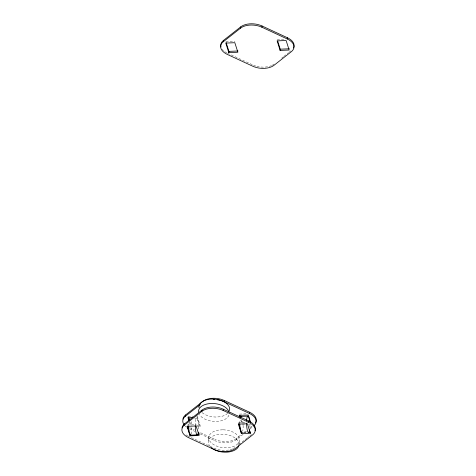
<?xml version="1.0" encoding="UTF-8"?>
<svg xmlns="http://www.w3.org/2000/svg" width="476" height="476" viewBox="0 0 476 476"><rect width="100%" height="100%" fill="white"/><g stroke="black" fill="none" stroke-linecap="round" stroke-linejoin="round"><path stroke-width="0.36" stroke-dasharray="2.38 1.78" d="M188.591 437.664L188.716 436.415L214.099 448.184A15.405 8.901 5.8 0 0 232.764 448.826M197.106 415.941L196.981 417.19L200.021 426.722L197.237 426.841M200.021 426.722L200.146 425.467L197.326 416.619M208.542 440.657L208.988 436.242M243.105 434.32L236.191 439.759A15.405 8.901 5.8 0 1 214.86 440.675L214.985 439.425L199.623 432.303M236.191 439.759L236.322 438.509L241.505 434.427M238.946 444.292L239.244 441.353M281.661 58.132L283.393 56.769M283.964 56.317L288.575 52.693M289.152 52.235L290.884 50.878M243.813 432.619L246.116 430.804M250.15 427.632L252.453 425.818M245.414 432.505L246.568 431.601M250.025 428.882L253.482 426.163M238.887 444.548L244.652 440.014M245.229 439.562L246.955 438.2M247.532 437.747L249.257 436.385M249.835 435.933L251.566 434.57M225.904 41.84L234.954 41.454M277.252 39.639L285.552 39.282M188.056 416.327L192.929 416.119M239.404 414.12L247.704 413.763M194.726 418.41L196.761 418.327M187.163 425.086L196.219 424.693M238.512 422.878L247.508 422.492M196.665 425.615L200.146 425.467M242.254 424.907L244.343 424.818M248.526 424.64L250.614 424.544M243.581 432.321L247.062 432.172M227.457 53.169L252.839 64.938M189.609 427.656L194.279 429.828M189.478 428.906L194.821 431.387M200.164 433.862L214.86 440.675M189.793 421.772L191.096 425.859M189.448 422.343L190.531 425.746M241.32 420.248L242.171 422.974M240.767 420.141L241.618 422.861M188.068 436.099A15.405 8.901 5.8 0 1 185.729 434.659M234.965 447.613A15.405 8.901 5.8 0 1 233.353 448.553M186.491 427.156A15.405 8.901 5.8 0 1 185.063 425.925M236.322 438.509A15.405 8.901 5.8 0 1 214.985 439.425M228.944 415.137A15.405 8.901 5.8 0 1 218.924 421.23L214.997 421.444A15.405 8.901 5.8 0 1 199.361 414.429M227.677 413.341A15.405 8.901 5.8 0 1 219.371 416.821L215.45 417.03A15.405 8.901 5.8 0 1 201.616 412.222M210.059 446.434A15.405 8.901 5.8 0 1 218.389 434.463L222.304 434.219A15.405 8.901 5.8 0 1 239.011 444.62M274.17 64.022A15.405 8.901 5.8 0 1 272.094 65.313M271.498 65.587A15.405 8.901 5.8 0 1 268.149 66.634M267.542 66.759A15.405 8.901 5.8 0 1 256.415 66.229M255.79 66.057A15.405 8.901 5.8 0 1 253.393 65.188M226.808 52.854A15.405 8.901 5.8 0 1 224.464 51.414M223.482 50.611A15.405 8.901 5.8 0 1 222.268 49.32M239.761 423.866A8.318 1.654 87.5 0 1 239.892 419.844M242.808 421.254A8.318 1.654 87.5 0 1 243.016 423.337M243.123 425.502A8.318 1.654 87.5 0 1 242.754 431.113M249.912 425.211A8.318 1.654 87.5 0 1 249.9 427.323M188.46 425.354A8.318 1.654 87.5 0 1 188.478 423.955M191.215 421.617A8.318 1.654 87.5 0 1 191.727 425.538M191.834 427.704A8.318 1.654 87.5 0 1 191.144 434.457M195.255 425.776A8.318 1.654 87.5 0 1 196.981 418.499A8.318 1.654 87.5 0 1 198.611 429.525M222.75 429.804L218.835 430.054A15.405 8.901 5.8 0 0 213.278 444.394A15.405 8.901 5.8 0 0 238.553 442.811A15.405 8.901 5.8 0 0 222.75 429.804"/><path stroke-width="0.71" d="M287.409 37.741L287.284 38.99A15.405 8.901 5.8 0 1 291.33 51.676L274.045 65.277A15.405 8.901 5.8 0 1 252.708 66.194L227.332 54.425A15.405 8.901 5.8 0 1 223.28 41.739L223.411 40.484L240.695 26.888A15.405 8.901 5.8 0 1 262.032 25.972L287.409 37.741A15.405 8.901 5.8 0 1 293.561 47.927M248.668 420.98L248.543 422.23A15.405 8.901 5.8 0 1 252.589 434.915L235.305 448.517A15.405 8.901 5.8 0 1 213.968 449.433L188.591 437.664A15.405 8.901 5.8 0 1 184.545 424.979L184.67 423.729L201.955 410.128A15.405 8.901 5.8 0 1 223.292 409.211L248.668 420.98A15.405 8.901 5.8 0 1 255.059 430.613M184.289 425.056A15.405 8.901 5.8 0 1 185.432 416.22L185.557 414.971L202.847 401.369A15.405 8.901 5.8 0 1 224.178 400.453L249.561 412.222A15.405 8.901 5.8 0 1 255.41 422.95M228.819 52.622L225.779 43.09L234.829 42.703L237.869 52.235L228.819 52.622L228.944 51.372L226.124 42.525M190.079 435.867L187.038 426.335L196.088 425.949L199.129 435.475L190.079 435.867L190.204 434.612L189.555 432.571M223.28 41.739L240.57 28.138L240.695 26.888M184.545 424.979L201.83 411.377L201.955 410.128M287.284 38.99L261.901 27.221L262.032 25.972M248.543 422.23L223.161 410.461L223.292 409.211M254.017 425.705A15.405 8.901 5.8 0 0 249.436 413.477L224.053 401.708L224.178 400.453M280.102 50.42L277.127 40.888L286.118 40.502L289.158 50.034L280.102 50.42L280.233 49.171L277.681 40.995M248.454 432.113L250.549 432.024L250.418 433.273L241.368 433.66L241.493 432.41L238.726 423.563M249.436 413.477L249.561 412.222M185.432 416.22L200.414 404.433M228.944 51.372L237.994 50.986M280.233 49.171L289.289 48.778M192.804 417.369L187.925 417.577L188.793 420.302M241.261 416.411L248.05 416.119M197.861 434.285L199.26 434.225L198.605 432.184M190.329 435.159L197.118 434.868M250.656 422.474L248.27 414.989L239.273 415.375L239.916 417.416M250.418 433.273L247.377 423.741L238.387 424.128L241.368 433.66M188.27 417.006L189.139 419.731M187.598 426.442L189.121 431.208M239.827 415.483L240.469 417.529M188.829 428.59A15.405 8.901 5.8 0 1 187.598 427.9M201.83 411.377A15.405 8.901 5.8 0 1 223.161 410.461M182.046 427.918A15.405 8.901 5.8 0 1 184.67 423.729M213.206 399.519A15.405 8.901 5.8 0 1 214.539 399.531M217.211 399.757A15.405 8.901 5.8 0 1 224.053 401.708M182.939 419.16A15.405 8.901 5.8 0 1 185.557 414.971M198.546 412.091A15.405 8.901 5.8 0 1 212.219 403.464A15.405 8.901 5.8 0 1 229.063 412.24M198.992 407.676A15.405 8.901 5.8 0 1 215.17 399.185A15.405 8.901 5.8 0 1 229.39 410.723M238.791 445.762A15.405 8.901 5.8 0 1 227.016 452.152A15.405 8.901 5.8 0 1 211.106 447.5M240.57 28.138A15.405 8.901 5.8 0 1 261.901 27.221M221.013 47.017A15.405 8.901 5.8 0 1 223.411 40.484M242.433 432.256A8.318 1.654 87.5 0 1 239.761 423.866M240.445 417.113A8.318 1.654 87.5 0 1 241.701 416.905M249.71 429.804A8.318 1.654 87.5 0 1 247.895 432.035A8.318 1.654 87.5 0 1 246.544 423.575M246.586 420.796A8.318 1.654 87.5 0 1 247.907 416.083A8.318 1.654 87.5 0 1 249.597 420.962M190.757 435.088A8.318 1.654 87.5 0 1 188.466 426.068M188.835 420.463A8.318 1.654 87.5 0 1 189.972 418.618M198.254 433.023A8.318 1.654 87.5 0 1 196.457 433.928A8.318 1.654 87.5 0 1 195.255 425.776"/></g></svg>
